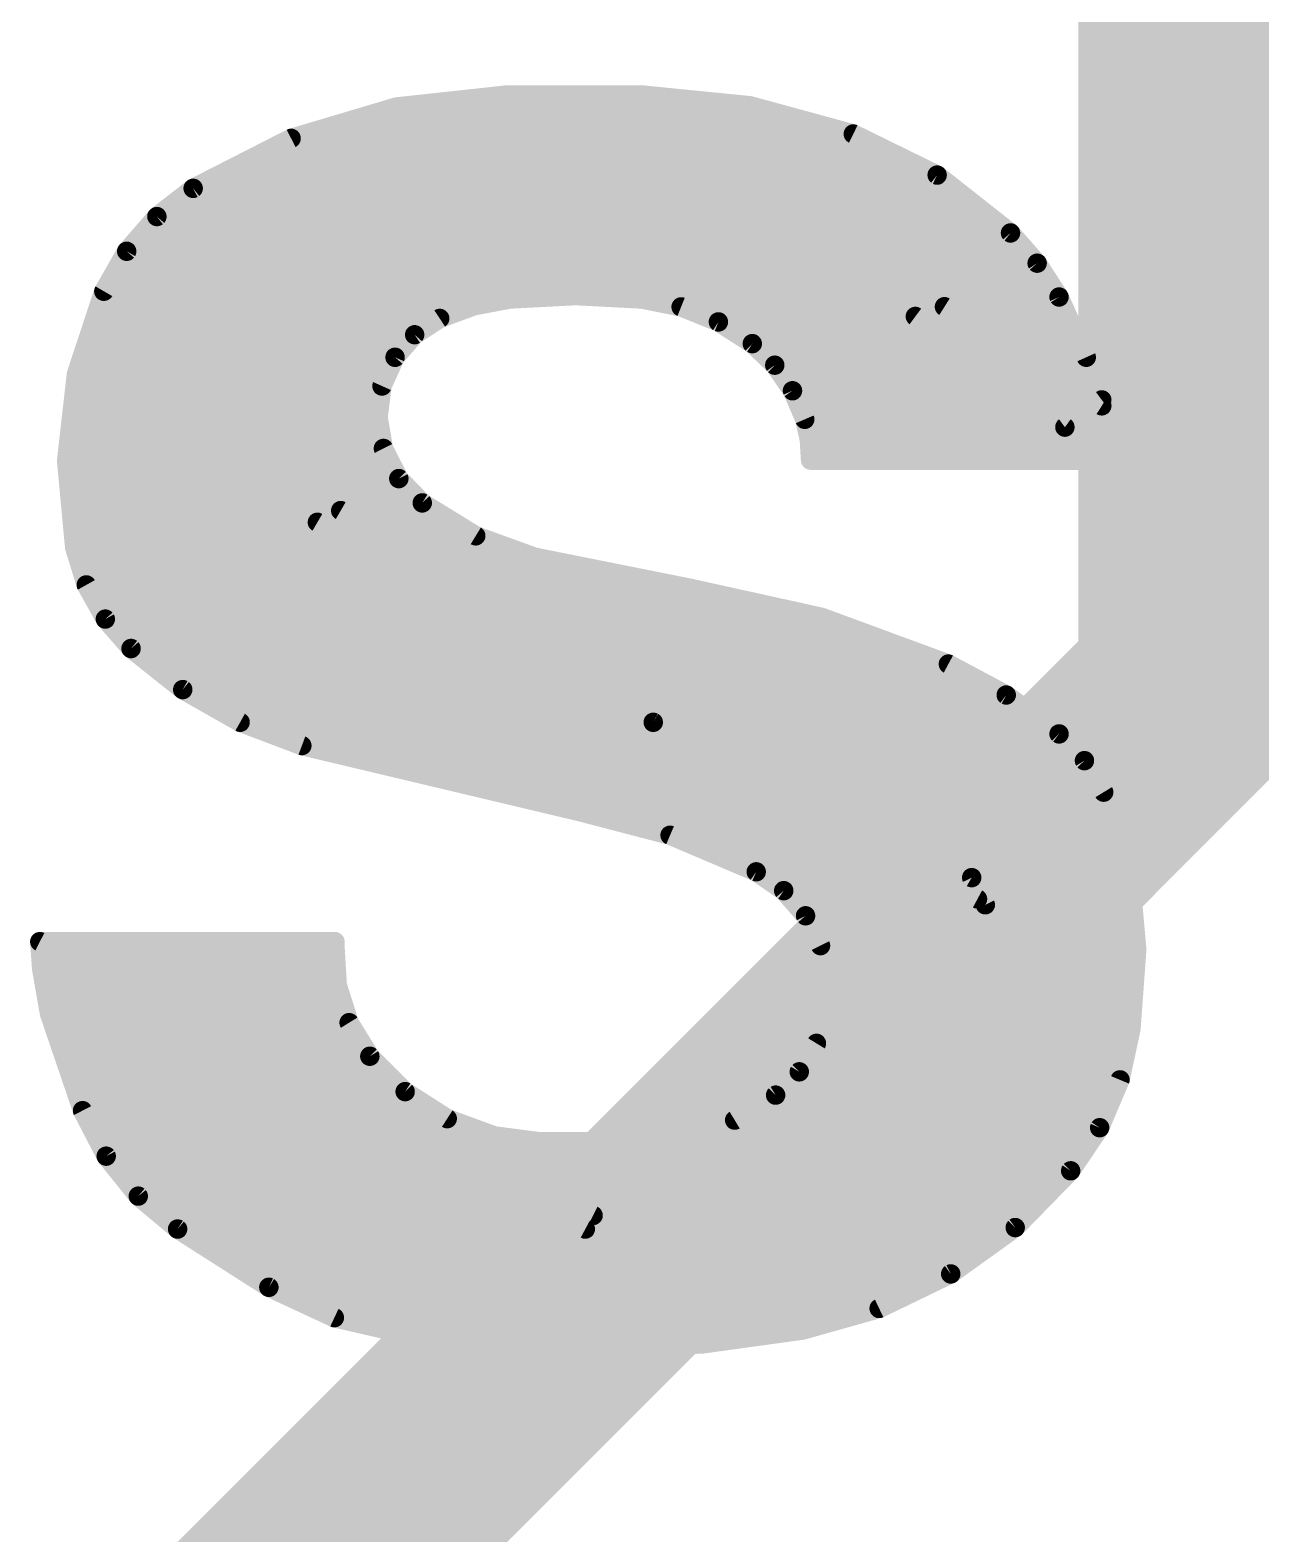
# Model space of a CAD drawing. Extents: x -6.3 to 44.5, y -10.2 to 43.3.
# Drawn here: x 17.526 to 19.136, y 38.265 to 40.232 of the extents above; entities that cross this region are included whole.
import ezdxf

# ---------------------------------------------------------------- set-up
doc = ezdxf.new("R2010")
doc.units = 0
doc.layers.add('1', color=12, linetype='CONTINUOUS')
doc.layers.add('21', color=41, linetype='CONTINUOUS')

msp = doc.modelspace()

# ---------------------------------------------------------------- linework, layer by layer
at = {"layer": '1', "const_width": 0.3048}
for points in [[(19.05, 39.37), (19.05, 40.64)], [(17.78, 38.1), (19.05, 39.37)]]:
    msp.add_lwpolyline(points, dxfattribs=at)
at = {"layer": '1', "const_width": 0.1524}
for points in [[(19.1039, 39.3161, 1), (18.9961, 39.4239)], [(18.9738, 39.37, 1), (19.1262, 39.37)]]:
    msp.add_lwpolyline(points, format="xyb", dxfattribs=at)
at = {"layer": '21', "const_width": 0.0254}
for points in [[(18.1483, 40.1472), (18.0053, 40.1317)], [(18.3286, 40.1472), (18.1483, 40.1472)], [(18.4679, 40.1333), (18.3286, 40.1472)], [(18.0053, 40.1317), (17.8675, 40.0906)], [(18.0079, 40.132), (18.4726, 40.132)], [(18.603, 40.0964), (18.4679, 40.1333)], [(17.921, 40.1066), (18.5656, 40.1066)], [(17.8675, 40.0906), (17.7394, 40.0253)], [(17.849, 40.0812), (18.634, 40.0812)], [(18.7127, 40.0426), (18.603, 40.0964)], [(17.7992, 40.0558), (18.6858, 40.0558)], [(18.8087, 39.9669), (18.7127, 40.0426)], [(17.7394, 40.0253), (17.6919, 39.9884)], [(17.7494, 40.0304), (18.7282, 40.0304)], [(17.7133, 40.005), (18.7604, 40.005)], [(18.2677, 40.0025), (17.8486, 39.8932)], [(18.7223, 39.8704), (18.2677, 40.0025)], [(17.6919, 39.9884), (17.6524, 39.9429)], [(17.8841, 39.878), (18.2626, 39.9923)], [(18.2626, 39.9923), (18.6842, 39.8577)], [(17.6842, 39.9796), (18.2205, 39.9796)], [(18.1799, 39.9796), (18.3465, 39.9796)], [(18.3024, 39.9796), (18.7926, 39.9796)], [(18.8436, 39.9274), (18.8087, 39.9669)], [(17.6524, 39.9429), (17.6225, 39.8907)], [(17.6622, 39.9542), (18.1364, 39.9542)], [(18.0825, 39.9542), (18.4339, 39.9542)], [(18.3819, 39.9542), (18.8199, 39.9542)], [(17.6443, 39.9288), (18.0523, 39.9288)], [(17.9851, 39.9288), (18.5213, 39.9288)], [(18.4615, 39.9288), (18.8423, 39.9288)], [(18.8722, 39.8831), (18.8436, 39.9274)], [(17.6298, 39.9034), (17.9682, 39.9034)], [(17.8877, 39.9034), (18.6087, 39.9034)], [(18.5411, 39.9034), (18.8591, 39.9034)], [(17.6225, 39.8907), (17.5867, 39.7824)], [(17.8486, 39.8932), (17.9019, 39.5884)], [(18.1534, 39.8805), (18.2398, 39.885)], [(18.2398, 39.885), (18.3261, 39.8805)], [(18.9078, 39.8043), (18.8722, 39.8831)], [(17.6183, 39.878), (17.8841, 39.878)], [(17.8513, 39.878), (18.1402, 39.878)], [(17.9324, 39.6037), (17.8841, 39.878)], [(18.0619, 39.8551), (18.1066, 39.8716)], [(18.1066, 39.8716), (18.1534, 39.8805)], [(18.3261, 39.8805), (18.3777, 39.8702)], [(18.3386, 39.878), (18.6961, 39.878)], [(18.3777, 39.8702), (18.4266, 39.8505)], [(18.6206, 39.878), (18.8745, 39.878)], [(18.9281, 39.7408), (18.7223, 39.8704)], [(17.6099, 39.8526), (17.8886, 39.8526)], [(17.8557, 39.8526), (18.0581, 39.8526)], [(18.0292, 39.8338), (18.0619, 39.8551)], [(18.4214, 39.8526), (18.7506, 39.8526)], [(18.4266, 39.8505), (18.4709, 39.8221)], [(18.6842, 39.8577), (18.8798, 39.7129)], [(18.6911, 39.8526), (18.886, 39.8526)], [(17.6015, 39.8272), (17.893, 39.8272)], [(17.8601, 39.8272), (18.0234, 39.8272)], [(18.0035, 39.8043), (18.0292, 39.8338)], [(18.4629, 39.8272), (18.7909, 39.8272)], [(18.7254, 39.8272), (18.8975, 39.8272)], [(17.9864, 39.7667), (18.0035, 39.8043)], [(18.4709, 39.8221), (18.5003, 39.794)], [(18.9281, 39.7485), (18.9078, 39.8043)], [(17.5931, 39.8018), (17.8975, 39.8018)], [(17.8646, 39.8018), (18.0024, 39.8018)], [(18.4921, 39.8018), (18.8312, 39.8018)], [(18.5003, 39.794), (18.5235, 39.7605)], [(18.7597, 39.8018), (18.9087, 39.8018)], [(17.5867, 39.7824), (17.5738, 39.669)], [(17.586, 39.7764), (17.902, 39.7764)], [(17.869, 39.7764), (17.9908, 39.7764)], [(17.9812, 39.7257), (17.9864, 39.7667)], [(18.5124, 39.7764), (18.8716, 39.7764)], [(18.794, 39.7764), (18.918, 39.7764)], [(17.5831, 39.751), (17.9065, 39.751)], [(17.8735, 39.751), (17.9844, 39.751)], [(18.5235, 39.7605), (18.5395, 39.7231)], [(18.5275, 39.751), (18.9119, 39.751)], [(18.8283, 39.751), (18.9272, 39.751)], [(18.8798, 39.7129), (18.9281, 39.7485)], [(17.5803, 39.7256), (17.9109, 39.7256)], [(17.8779, 39.7256), (17.9812, 39.7256)], [(17.9883, 39.685), (17.9812, 39.7257)], [(18.5384, 39.7256), (18.9297, 39.7256)], [(18.8626, 39.7256), (18.897, 39.7256)], [(18.9357, 39.6697), (18.9281, 39.7408)], [(18.5395, 39.7231), (18.5455, 39.6967)], [(17.5774, 39.7002), (17.9154, 39.7002)], [(17.8823, 39.7002), (17.9856, 39.7002)], [(18.5447, 39.7002), (18.9324, 39.7002)], [(18.5455, 39.6967), (18.5471, 39.6697)], [(17.5738, 39.669), (17.5844, 39.5554)], [(17.5745, 39.6748), (17.9199, 39.6748)], [(17.8868, 39.6748), (17.9935, 39.6748)], [(18.0084, 39.6456), (17.9883, 39.685)], [(18.5468, 39.6748), (18.9352, 39.6748)], [(18.5471, 39.6697), (18.9357, 39.6697)], [(17.5756, 39.6494), (17.9244, 39.6494)], [(17.8912, 39.6494), (18.0065, 39.6494)], [(18.0391, 39.6138), (18.0084, 39.6456)], [(17.578, 39.624), (17.9288, 39.624)], [(17.8957, 39.624), (18.0293, 39.624)], [(18.1091, 39.5707), (18.0391, 39.6138)], [(17.5804, 39.5986), (17.9412, 39.5986)], [(17.9001, 39.5986), (18.0638, 39.5986)], [(17.9019, 39.5884), (18.3413, 39.3268)], [(18.7579, 39.1236), (17.9324, 39.6037)], [(17.5827, 39.5732), (17.9848, 39.5732)], [(17.9274, 39.5732), (18.105, 39.5732)], [(18.1864, 39.5427), (18.1091, 39.5707)], [(17.5844, 39.5554), (17.5995, 39.5065)], [(17.5868, 39.5478), (18.0285, 39.5478)], [(17.9701, 39.5478), (18.1723, 39.5478)], [(18.3896, 39.5021), (18.1864, 39.5427)], [(17.5946, 39.5224), (18.0722, 39.5224)], [(18.0128, 39.5224), (18.288, 39.5224)], [(17.5995, 39.5065), (17.6245, 39.4618)], [(17.6048, 39.497), (18.1159, 39.497)], [(18.0554, 39.497), (18.4126, 39.497)], [(18.5619, 39.464), (18.3896, 39.5021)], [(17.619, 39.4716), (18.1595, 39.4716)], [(18.0981, 39.4716), (18.5274, 39.4716)], [(17.6245, 39.4618), (17.6581, 39.4233)], [(18.7274, 39.403), (18.5619, 39.464)], [(17.6381, 39.4462), (18.2032, 39.4462)], [(18.1407, 39.4462), (18.6101, 39.4462)], [(17.6581, 39.4233), (17.7257, 39.3695)], [(17.6612, 39.4208), (18.2469, 39.4208)], [(18.1834, 39.4208), (18.6791, 39.4208)], [(17.6932, 39.3954), (18.2906, 39.3954)], [(18.2261, 39.3954), (18.7416, 39.3954)], [(18.8031, 39.3625), (18.7274, 39.403)], [(17.7251, 39.37), (18.3342, 39.37)], [(17.7257, 39.3695), (17.8008, 39.3269)], [(18.2687, 39.37), (18.789, 39.37)], [(18.8722, 39.3116), (18.8031, 39.3625)], [(17.7696, 39.3446), (18.3779, 39.3446)], [(18.3114, 39.3446), (18.8273, 39.3446)], [(17.8008, 39.3269), (17.8816, 39.2963)], [(17.8211, 39.3192), (18.4216, 39.3192)], [(18.3413, 39.3268), (18.7655, 39.0957)], [(18.3553, 39.3192), (18.8619, 39.3192)], [(17.8816, 39.2963), (18.2448, 39.21)], [(17.8921, 39.2938), (18.4653, 39.2938)], [(18.4019, 39.2938), (18.8891, 39.2938)], [(18.9054, 39.2766), (18.8722, 39.3116)], [(18.9306, 39.2354), (18.9054, 39.2766)], [(17.999, 39.2684), (18.5089, 39.2684)], [(18.4485, 39.2684), (18.9104, 39.2684)], [(18.1059, 39.243), (18.5526, 39.243)], [(18.4951, 39.243), (18.926, 39.243)], [(18.9644, 39.1351), (18.9306, 39.2354)], [(18.2128, 39.2176), (18.5963, 39.2176)], [(18.5417, 39.2176), (18.9366, 39.2176)], [(18.2448, 39.21), (18.3633, 39.1791)], [(18.313, 39.1922), (18.6399, 39.1922)], [(18.3633, 39.1791), (18.476, 39.1312)], [(18.5884, 39.1922), (18.9451, 39.1922)], [(18.3922, 39.1668), (18.6836, 39.1668)], [(18.635, 39.1668), (18.9537, 39.1668)], [(18.452, 39.1414), (18.7273, 39.1414)], [(18.6816, 39.1414), (18.9622, 39.1414)], [(18.476, 39.1312), (18.512, 39.1065)], [(18.4982, 39.116), (18.7617, 39.116)], [(18.7282, 39.116), (18.9661, 39.116)], [(18.7757, 39.0881), (18.7579, 39.1236)], [(18.9738, 39.0296), (18.9644, 39.1351)], [(18.512, 39.1065), (18.5406, 39.0736)], [(18.5259, 39.0906), (18.7744, 39.0906)], [(18.7655, 39.0957), (18.6563, 38.7706)], [(18.6639, 38.7553), (18.7757, 39.0881)], [(18.7638, 39.0906), (18.9684, 39.0906)], [(18.5406, 39.0736), (18.5601, 39.0346)], [(18.5448, 39.0652), (18.768, 39.0652)], [(18.7553, 39.0652), (18.9706, 39.0652)], [(17.5387, 39.0398), (17.5412, 39.0042)], [(18.2626, 38.6817), (17.5387, 39.0398)], [(17.9248, 39.0398), (17.5387, 39.0398)], [(17.5387, 39.0398), (18.2524, 38.6639)], [(17.9248, 39.0347), (17.9248, 39.0398)], [(18.5575, 39.0398), (18.7595, 39.0398)], [(18.7467, 39.0398), (18.9729, 39.0398)], [(17.9278, 38.9831), (17.9248, 39.0347)], [(18.5601, 39.0346), (18.5692, 38.992)], [(18.9662, 38.9255), (18.9738, 39.0296)], [(17.5405, 39.0144), (17.59, 39.0144)], [(17.5412, 39.0042), (17.5514, 38.9458)], [(17.5869, 39.0144), (17.926, 39.0144)], [(18.5645, 39.0144), (18.7509, 39.0144)], [(18.7382, 39.0144), (18.9727, 39.0144)], [(17.5439, 38.989), (17.6414, 38.989)], [(17.6351, 38.989), (17.9275, 38.989)], [(17.9434, 38.9339), (17.9278, 38.9831)], [(18.5692, 38.992), (18.5674, 38.9484)], [(18.5691, 38.989), (18.7424, 38.989)], [(18.7297, 38.989), (18.9708, 38.989)], [(17.5483, 38.9636), (17.6927, 38.9636)], [(17.6834, 38.9636), (17.934, 38.9636)], [(18.568, 38.9636), (18.7339, 38.9636)], [(18.7211, 38.9636), (18.969, 38.9636)], [(17.5514, 38.9458), (17.5946, 38.8188)], [(18.5674, 38.9484), (18.5548, 38.9068)], [(17.554, 38.9382), (17.7441, 38.9382)], [(17.7316, 38.9382), (17.942, 38.9382)], [(17.9705, 38.8899), (17.9434, 38.9339)], [(18.5643, 38.9382), (18.7253, 38.9382)], [(18.7126, 38.9382), (18.9671, 38.9382)], [(18.9519, 38.8591), (18.9662, 38.9255)], [(17.5626, 38.9128), (17.7954, 38.9128)], [(17.7798, 38.9128), (17.9564, 38.9128)], [(18.5548, 38.9068), (18.5323, 38.8696)], [(18.5566, 38.9128), (18.7168, 38.9128)], [(18.7041, 38.9128), (18.9635, 38.9128)], [(17.5713, 38.8874), (17.8468, 38.8874)], [(17.8281, 38.8874), (17.973, 38.8874)], [(18.0167, 38.8436), (17.9705, 38.8899)], [(18.5431, 38.8874), (18.7083, 38.8874)], [(18.6955, 38.8874), (18.958, 38.8874)], [(17.5799, 38.862), (17.8981, 38.862)], [(17.8763, 38.862), (17.9984, 38.862)], [(18.5323, 38.8696), (18.5014, 38.8391)], [(18.5246, 38.862), (18.6997, 38.862)], [(18.687, 38.862), (18.9525, 38.862)], [(18.0718, 38.8084), (18.0167, 38.8436)], [(18.9253, 38.7965), (18.9519, 38.8591)], [(17.5885, 38.8366), (17.9495, 38.8366)], [(17.9245, 38.8366), (18.0277, 38.8366)], [(18.5014, 38.8391), (18.4478, 38.8064)], [(18.4973, 38.8366), (18.6912, 38.8366)], [(18.6785, 38.8366), (18.9424, 38.8366)], [(17.5946, 38.8188), (17.6255, 38.7593)], [(17.5985, 38.8112), (18.0008, 38.8112)], [(17.9727, 38.8112), (18.0674, 38.8112)], [(18.1331, 38.7858), (18.0718, 38.8084)], [(18.4478, 38.8064), (18.3884, 38.7858)], [(18.4556, 38.8112), (18.6827, 38.8112)], [(18.6699, 38.8112), (18.9316, 38.8112)], [(17.6117, 38.7858), (18.0522, 38.7858)], [(18.021, 38.7858), (18.1331, 38.7858)], [(18.1915, 38.7782), (18.1331, 38.7858)], [(18.3884, 38.7858), (18.3261, 38.7782)], [(18.3883, 38.7858), (18.6741, 38.7858)], [(18.6614, 38.7858), (18.9181, 38.7858)], [(18.8874, 38.7401), (18.9253, 38.7965)], [(18.3261, 38.7782), (18.1915, 38.7782)], [(18.6563, 38.7706), (18.2626, 38.6817)], [(17.6249, 38.7604), (18.1035, 38.7604)], [(17.6255, 38.7593), (17.6675, 38.7069)], [(18.0692, 38.7604), (18.6656, 38.7604)], [(18.2524, 38.6639), (18.6639, 38.7553)], [(18.6111, 38.7604), (18.901, 38.7604)], [(17.645, 38.735), (18.1549, 38.735)], [(18.1174, 38.735), (18.5725, 38.735)], [(18.4986, 38.735), (18.8824, 38.735)], [(18.8148, 38.6658), (18.8874, 38.7401)], [(17.6654, 38.7096), (18.2062, 38.7096)], [(17.6675, 38.7069), (17.719, 38.6639)], [(18.1656, 38.7096), (18.4581, 38.7096)], [(18.3862, 38.7096), (18.8576, 38.7096)], [(17.6947, 38.6842), (18.2575, 38.6842)], [(18.2139, 38.6842), (18.3438, 38.6842)], [(18.2737, 38.6842), (18.8328, 38.6842)], [(17.719, 38.6639), (17.8384, 38.5877)], [(18.7304, 38.6052), (18.8148, 38.6658)], [(17.727, 38.6588), (18.8051, 38.6588)], [(17.7668, 38.6334), (18.7697, 38.6334)], [(17.8066, 38.608), (18.7344, 38.608)], [(18.6369, 38.56), (18.7304, 38.6052)], [(17.8384, 38.5877), (17.9241, 38.5479)], [(17.8494, 38.5826), (18.6836, 38.5826)], [(17.9041, 38.5572), (18.6268, 38.5572)], [(17.9241, 38.5479), (18.0162, 38.5267)], [(18.5369, 38.5318), (18.6369, 38.56)], [(17.9941, 38.5318), (18.5369, 38.5318)], [(18.0162, 38.5267), (18.2728, 38.5089)], [(18.4054, 38.5136), (18.5369, 38.5318)], [(18.2728, 38.5089), (18.4054, 38.5136)]]:
    msp.add_lwpolyline(points, dxfattribs=at)
at = {"layer": '21', "const_width": 0.0127}
for points in [[(18.1483, 40.1536, 1), (18.1483, 40.1409)], [(18.149, 40.1409, 1), (18.1476, 40.1535)], [(18.3292, 40.1535, 1), (18.328, 40.1409)], [(18.3286, 40.1409, 1), (18.3286, 40.1536)], [(18.0046, 40.138, 1), (18.006, 40.1254)], [(18.0079, 40.1384, 1), (18.0079, 40.1257)], [(18.0071, 40.1256, 1), (18.0035, 40.1378)], [(18.4696, 40.1394, 1), (18.4662, 40.1271)], [(18.4673, 40.127, 1), (18.4686, 40.1396)], [(18.4726, 40.1257, 1), (18.4726, 40.1384)], [(17.921, 40.1129, 1), (17.921, 40.1003)], [(18.5656, 40.1003, 1), (18.5656, 40.1129)], [(17.849, 40.0876, 1), (17.849, 40.0749)], [(17.8657, 40.0967, 1), (17.8693, 40.0846)], [(17.8704, 40.085, 1), (17.8646, 40.0963)], [(18.6058, 40.1021, 1), (18.6002, 40.0907)], [(18.6013, 40.0903, 1), (18.6047, 40.1025)], [(18.634, 40.0749, 1), (18.634, 40.0876)], [(17.7992, 40.0622, 1), (17.7992, 40.0495)], [(18.6858, 40.0495, 1), (18.6858, 40.0622)], [(18.7167, 40.0476, 1), (18.7088, 40.0376)], [(18.7099, 40.0369, 1), (18.7155, 40.0483)], [(17.7365, 40.031, 1), (17.7423, 40.0196)], [(17.7433, 40.0203, 1), (17.7355, 40.0303)], [(17.7494, 40.0367, 1), (17.7494, 40.0241)], [(18.7282, 40.0241, 1), (18.7282, 40.0367)], [(17.7133, 40.0114, 1), (17.7133, 39.9987)], [(18.2695, 40.0086, 1), (18.2659, 39.9964)], [(18.2693, 39.9964, 1), (18.2661, 40.0086)], [(18.7604, 39.9987, 1), (18.7604, 40.0114)], [(17.688, 39.9934, 1), (17.6958, 39.9834)], [(17.6967, 39.9842, 1), (17.6871, 39.9925)], [(18.2645, 39.9983, 1), (18.2607, 39.9863)], [(18.2644, 39.9862, 1), (18.2608, 39.9984)], [(17.6842, 39.986, 1), (17.6842, 39.9733)], [(18.1799, 39.986, 1), (18.1799, 39.9733)], [(18.2205, 39.9733, 1), (18.2205, 39.986)], [(18.3024, 39.986, 1), (18.3024, 39.9733)], [(18.3465, 39.9733, 1), (18.3465, 39.986)], [(18.7926, 39.9733, 1), (18.7926, 39.986)], [(18.8135, 39.9711, 1), (18.8039, 39.9627)], [(18.8048, 39.9619, 1), (18.8126, 39.9719)], [(17.6579, 39.9398, 1), (17.6469, 39.9461)], [(17.6622, 39.9605, 1), (17.6622, 39.9479)], [(18.0825, 39.9605, 1), (18.0825, 39.9479)], [(18.1364, 39.9479, 1), (18.1364, 39.9605)], [(18.3819, 39.9605, 1), (18.3819, 39.9479)], [(18.4339, 39.9479, 1), (18.4339, 39.9605)], [(18.8199, 39.9479, 1), (18.8199, 39.9605)], [(17.6443, 39.9352, 1), (17.6443, 39.9225)], [(17.6476, 39.9471, 1), (17.6572, 39.9388)], [(17.9851, 39.9352, 1), (17.9851, 39.9225)], [(18.0523, 39.9225, 1), (18.0523, 39.9352)], [(18.4615, 39.9352, 1), (18.4615, 39.9225)], [(18.5213, 39.9225, 1), (18.5213, 39.9352)], [(18.8489, 39.9308, 1), (18.8382, 39.9239)], [(18.8388, 39.9232, 1), (18.8483, 39.9316)], [(18.8423, 39.9225, 1), (18.8423, 39.9352)], [(17.6298, 39.9098, 1), (17.6298, 39.8971)], [(17.8877, 39.9098, 1), (17.8877, 39.8971)], [(17.9682, 39.8971, 1), (17.9682, 39.9098)], [(18.5411, 39.9098, 1), (18.5411, 39.8971)], [(18.6087, 39.8971, 1), (18.6087, 39.9098)], [(18.8591, 39.8971, 1), (18.8591, 39.9098)], [(17.617, 39.8939, 1), (17.628, 39.8875)], [(17.6285, 39.8887, 1), (17.6165, 39.8927)], [(17.8549, 39.8943, 1), (17.8423, 39.8921)], [(17.847, 39.8993, 1), (17.8502, 39.8871)], [(18.2401, 39.8913, 1), (18.2394, 39.8786)], [(18.2401, 39.8786, 1), (18.2394, 39.8913)], [(18.878, 39.8857, 1), (18.8664, 39.8805)], [(17.6183, 39.8843, 1), (17.6183, 39.8717)], [(17.8513, 39.8843, 1), (17.8513, 39.8717)], [(17.8904, 39.8791, 1), (17.8778, 39.8769)], [(17.8823, 39.8841, 1), (17.8859, 39.8719)], [(17.8841, 39.8717, 1), (17.8841, 39.8843)], [(18.1054, 39.8779, 1), (18.1078, 39.8654)], [(18.1088, 39.8657, 1), (18.1044, 39.8776)], [(18.1402, 39.8717, 1), (18.1402, 39.8843)], [(18.1531, 39.8868, 1), (18.1537, 39.8742)], [(18.1546, 39.8743, 1), (18.1522, 39.8867)], [(18.3273, 39.8867, 1), (18.3249, 39.8743)], [(18.3258, 39.8742, 1), (18.3264, 39.8868)], [(18.3386, 39.8843, 1), (18.3386, 39.8717)], [(18.3801, 39.8761, 1), (18.3754, 39.8643)], [(18.3765, 39.864, 1), (18.379, 39.8764)], [(18.6206, 39.8843, 1), (18.6206, 39.8717)], [(18.6961, 39.8717, 1), (18.6961, 39.8843)], [(18.7257, 39.8758, 1), (18.7189, 39.865)], [(18.7205, 39.8643, 1), (18.7241, 39.8765)], [(18.8669, 39.8797, 1), (18.8775, 39.8865)], [(18.8745, 39.8717, 1), (18.8745, 39.8843)], [(17.6099, 39.859, 1), (17.6099, 39.8463)], [(17.8557, 39.859, 1), (17.8557, 39.8463)], [(17.8886, 39.8463, 1), (17.8886, 39.859)], [(18.0597, 39.8611, 1), (18.0641, 39.8491)], [(18.0581, 39.8463, 1), (18.0581, 39.859)], [(18.0654, 39.8498, 1), (18.0584, 39.8604)], [(18.4214, 39.859, 1), (18.4214, 39.8463)], [(18.43, 39.8559, 1), (18.4231, 39.8452)], [(18.4242, 39.8446, 1), (18.4289, 39.8564)], [(18.688, 39.8628, 1), (18.6804, 39.8526)], [(18.6823, 39.8517, 1), (18.6861, 39.8637)], [(18.6911, 39.859, 1), (18.6911, 39.8463)], [(18.7506, 39.8463, 1), (18.7506, 39.859)], [(18.886, 39.8463, 1), (18.886, 39.859)], [(17.6015, 39.8336, 1), (17.6015, 39.8209)], [(17.8601, 39.8336, 1), (17.8601, 39.8209)], [(17.893, 39.8209, 1), (17.893, 39.8336)], [(18.0257, 39.8391, 1), (18.0326, 39.8285)], [(18.0234, 39.8209, 1), (18.0234, 39.8336)], [(18.0339, 39.8296, 1), (18.0244, 39.8379)], [(18.4629, 39.8336, 1), (18.4629, 39.8209)], [(18.7254, 39.8336, 1), (18.7254, 39.8209)], [(18.7909, 39.8209, 1), (18.7909, 39.8336)], [(18.8975, 39.8209, 1), (18.8975, 39.8336)], [(18.0093, 39.8017, 1), (17.9977, 39.8069)], [(18.4753, 39.8267, 1), (18.4665, 39.8175)], [(18.4675, 39.8168, 1), (18.4743, 39.8274)], [(18.9138, 39.8065, 1), (18.9018, 39.8021)], [(17.5931, 39.8081, 1), (17.5931, 39.7955)], [(17.8646, 39.8081, 1), (17.8646, 39.7955)], [(17.8975, 39.7955, 1), (17.8975, 39.8081)], [(17.9987, 39.8085, 1), (18.0083, 39.8001)], [(18.0024, 39.7955, 1), (18.0024, 39.8081)], [(18.4921, 39.8081, 1), (18.4921, 39.7955)], [(18.5055, 39.7976, 1), (18.4951, 39.7903)], [(18.4959, 39.7894, 1), (18.5047, 39.7985)], [(18.7597, 39.8081, 1), (18.7597, 39.7955)], [(18.8312, 39.7955, 1), (18.8312, 39.8081)], [(18.902, 39.8017, 1), (18.9136, 39.8069)], [(18.9087, 39.7955, 1), (18.9087, 39.8081)], [(17.586, 39.7828, 1), (17.586, 39.7701)], [(17.593, 39.7816, 1), (17.5804, 39.7831)], [(17.5807, 39.7844, 1), (17.5927, 39.7804)], [(17.869, 39.7828, 1), (17.869, 39.7701)], [(17.902, 39.7701, 1), (17.902, 39.7828)], [(17.9927, 39.7659, 1), (17.9801, 39.7675)], [(17.9908, 39.7701, 1), (17.9908, 39.7828)], [(18.5124, 39.7828, 1), (18.5124, 39.7701)], [(18.794, 39.7828, 1), (18.794, 39.7701)], [(18.8716, 39.7701, 1), (18.8716, 39.7828)], [(18.918, 39.7701, 1), (18.918, 39.7828)], [(17.5831, 39.7574, 1), (17.5831, 39.7447)], [(17.8735, 39.7574, 1), (17.8735, 39.7447)], [(17.9065, 39.7447, 1), (17.9065, 39.7574)], [(17.9806, 39.7693, 1), (17.9922, 39.7641)], [(17.9844, 39.7447, 1), (17.9844, 39.7574)], [(18.5293, 39.763, 1), (18.5176, 39.758)], [(18.5182, 39.7569, 1), (18.5287, 39.7641)], [(18.5275, 39.7574, 1), (18.5275, 39.7447)], [(18.8283, 39.7574, 1), (18.8283, 39.7447)], [(18.9119, 39.7447, 1), (18.9119, 39.7574)], [(18.9319, 39.7434, 1), (18.9243, 39.7536)], [(18.9272, 39.7447, 1), (18.9272, 39.7574)], [(17.9874, 39.7268, 1), (17.9749, 39.7246)], [(18.9344, 39.7415, 1), (18.9218, 39.7401)], [(18.9221, 39.7463, 1), (18.9341, 39.7507)], [(18.9247, 39.7354, 1), (18.9315, 39.7462)], [(17.5803, 39.7319, 1), (17.5803, 39.7193)], [(17.8779, 39.7319, 1), (17.8779, 39.7193)], [(17.9109, 39.7193, 1), (17.9109, 39.7319)], [(17.9749, 39.7265, 1), (17.9875, 39.7249)], [(17.9812, 39.7193, 1), (17.9812, 39.7319)], [(18.5384, 39.7319, 1), (18.5384, 39.7193)], [(18.5457, 39.7245, 1), (18.5333, 39.7217)], [(18.5337, 39.7206, 1), (18.5453, 39.7256)], [(18.8626, 39.7319, 1), (18.8626, 39.7193)], [(18.876, 39.718, 1), (18.8836, 39.7078)], [(18.876, 39.7078, 1), (18.8836, 39.718)], [(18.897, 39.7193, 1), (18.897, 39.7319)], [(18.9297, 39.7193, 1), (18.9297, 39.7319)], [(17.5774, 39.7066, 1), (17.5774, 39.6939)], [(17.8823, 39.7066, 1), (17.8823, 39.6939)], [(17.9154, 39.6939, 1), (17.9154, 39.7066)], [(17.9856, 39.6939, 1), (17.9856, 39.7066)], [(18.5447, 39.7066, 1), (18.5447, 39.6939)], [(18.5518, 39.6971, 1), (18.5391, 39.6963)], [(18.5393, 39.6953, 1), (18.5517, 39.6981)], [(18.9324, 39.6939, 1), (18.9324, 39.7066)], [(17.5801, 39.6696, 1), (17.5675, 39.6684)], [(17.5745, 39.6812, 1), (17.5745, 39.6685)], [(17.8868, 39.6812, 1), (17.8868, 39.6685)], [(17.9199, 39.6685, 1), (17.9199, 39.6812)], [(17.994, 39.6879, 1), (17.9826, 39.6821)], [(17.982, 39.6839, 1), (17.9946, 39.6861)], [(17.9935, 39.6685, 1), (17.9935, 39.6812)], [(18.5468, 39.6812, 1), (18.5468, 39.6685)], [(18.5471, 39.676, 1), (18.5471, 39.6634)], [(18.9352, 39.6685, 1), (18.9352, 39.6812)], [(18.9357, 39.6634, 1), (18.9357, 39.676)], [(17.5675, 39.6697, 1), (17.5801, 39.6683)], [(17.5756, 39.6557, 1), (17.5756, 39.6431)], [(17.8912, 39.6557, 1), (17.8912, 39.6431)], [(17.9244, 39.6431, 1), (17.9244, 39.6557)], [(18.0065, 39.6431, 1), (18.0065, 39.6557)], [(18.5408, 39.6693, 1), (18.5534, 39.6701)], [(18.9294, 39.669, 1), (18.942, 39.6704)], [(18.013, 39.65, 1), (18.0038, 39.6412)], [(18.0027, 39.6427, 1), (18.0141, 39.6485)], [(17.578, 39.6303, 1), (17.578, 39.6177)], [(17.8957, 39.6303, 1), (17.8957, 39.6177)], [(17.9288, 39.6177, 1), (17.9288, 39.6303)], [(18.0293, 39.6177, 1), (18.0293, 39.6303)], [(18.0424, 39.6192, 1), (18.0358, 39.6084)], [(18.0345, 39.6094, 1), (18.0437, 39.6182)], [(17.5804, 39.605, 1), (17.5804, 39.5923)], [(17.9001, 39.605, 1), (17.9001, 39.5923)], [(17.9051, 39.5939, 1), (17.8987, 39.5829)], [(17.9356, 39.6092, 1), (17.9292, 39.5982)], [(17.9261, 39.6026, 1), (17.9387, 39.6048)], [(17.9412, 39.5923, 1), (17.9412, 39.605)], [(18.0638, 39.5923, 1), (18.0638, 39.605)], [(17.5827, 39.5795, 1), (17.5827, 39.5669)], [(17.8956, 39.5873, 1), (17.9082, 39.5895)], [(17.9274, 39.5795, 1), (17.9274, 39.5669)], [(17.9848, 39.5669, 1), (17.9848, 39.5795)], [(18.1112, 39.5766, 1), (18.1069, 39.5647)], [(18.105, 39.5669, 1), (18.105, 39.5795)], [(18.1058, 39.5653, 1), (18.1124, 39.5761)], [(17.5905, 39.5573, 1), (17.5783, 39.5535)], [(17.5781, 39.5548, 1), (17.5907, 39.556)], [(17.5868, 39.5541, 1), (17.5868, 39.5415)], [(17.9701, 39.5541, 1), (17.9701, 39.5415)], [(18.0285, 39.5415, 1), (18.0285, 39.5541)], [(18.1723, 39.5415, 1), (18.1723, 39.5541)], [(18.1876, 39.5489, 1), (18.1852, 39.5365)], [(18.1842, 39.5367, 1), (18.1886, 39.5487)], [(17.5946, 39.5288, 1), (17.5946, 39.5161)], [(18.0128, 39.5288, 1), (18.0128, 39.5161)], [(18.0722, 39.5161, 1), (18.0722, 39.5288)], [(18.288, 39.5161, 1), (18.288, 39.5288)], [(17.6051, 39.5096, 1), (17.594, 39.5034)], [(17.5935, 39.5046, 1), (17.6056, 39.5084)], [(17.6048, 39.5033, 1), (17.6048, 39.4907)], [(18.0554, 39.5033, 1), (18.0554, 39.4907)], [(18.1159, 39.4907, 1), (18.1159, 39.5033)], [(18.391, 39.5083, 1), (18.3882, 39.4959)], [(18.3884, 39.4959, 1), (18.3908, 39.5083)], [(18.4126, 39.4907, 1), (18.4126, 39.5033)], [(17.619, 39.4779, 1), (17.619, 39.4653)], [(18.0981, 39.4779, 1), (18.0981, 39.4653)], [(18.1595, 39.4653, 1), (18.1595, 39.4779)], [(18.5274, 39.4653, 1), (18.5274, 39.4779)], [(17.6292, 39.466, 1), (17.6197, 39.4577)], [(17.6189, 39.4588, 1), (17.63, 39.4649)], [(18.564, 39.4699, 1), (18.5597, 39.458)], [(18.5605, 39.4578, 1), (18.5632, 39.4702)], [(17.6381, 39.4526, 1), (17.6381, 39.4399)], [(18.1407, 39.4526, 1), (18.1407, 39.4399)], [(18.2032, 39.4399, 1), (18.2032, 39.4526)], [(18.6101, 39.4399, 1), (18.6101, 39.4526)], [(17.6621, 39.4283, 1), (17.6541, 39.4183)], [(17.6533, 39.4191, 1), (17.6629, 39.4275)], [(17.6612, 39.4271, 1), (17.6612, 39.4145)], [(18.1834, 39.4271, 1), (18.1834, 39.4145)], [(18.2469, 39.4145, 1), (18.2469, 39.4271)], [(18.6791, 39.4145, 1), (18.6791, 39.4271)], [(17.6932, 39.4017, 1), (17.6932, 39.3891)], [(18.2261, 39.4017, 1), (18.2261, 39.3891)], [(18.2906, 39.3891, 1), (18.2906, 39.4017)], [(18.7304, 39.4086, 1), (18.7244, 39.3974)], [(18.7252, 39.397, 1), (18.7296, 39.409)], [(18.7416, 39.3891, 1), (18.7416, 39.4017)], [(17.7251, 39.3764, 1), (17.7251, 39.3637)], [(17.7288, 39.3751, 1), (17.7226, 39.364)], [(17.7218, 39.3646, 1), (17.7297, 39.3745)], [(18.2687, 39.3764, 1), (18.2687, 39.3637)], [(18.3342, 39.3637, 1), (18.3342, 39.3764)], [(18.789, 39.3637, 1), (18.789, 39.3764)], [(18.8068, 39.3676, 1), (18.7993, 39.3574)], [(18.8001, 39.3569, 1), (18.8061, 39.3681)], [(17.7696, 39.3509, 1), (17.7696, 39.3383)], [(18.3114, 39.3509, 1), (18.3114, 39.3383)], [(18.3779, 39.3383, 1), (18.3779, 39.3509)], [(18.8273, 39.3383, 1), (18.8273, 39.3509)], [(17.8031, 39.3328, 1), (17.7986, 39.3209)], [(17.7977, 39.3213, 1), (17.8039, 39.3324)], [(17.8211, 39.3255, 1), (17.8211, 39.3129)], [(18.3443, 39.3324, 1), (18.3383, 39.3212)], [(18.3381, 39.3213, 1), (18.3445, 39.3323)], [(18.3553, 39.3255, 1), (18.3553, 39.3129)], [(18.4216, 39.3129, 1), (18.4216, 39.3255)], [(18.8619, 39.3129, 1), (18.8619, 39.3255)], [(17.8831, 39.3025, 1), (17.8801, 39.2901)], [(17.8794, 39.2904, 1), (17.8838, 39.3022)], [(17.8921, 39.3002, 1), (17.8921, 39.2875)], [(18.4019, 39.3002, 1), (18.4019, 39.2875)], [(18.4653, 39.2875, 1), (18.4653, 39.3002)], [(18.8768, 39.316, 1), (18.8676, 39.3072)], [(18.8684, 39.3065, 1), (18.876, 39.3167)], [(18.8891, 39.2875, 1), (18.8891, 39.3002)], [(18.9109, 39.2799, 1), (18.9, 39.2733)], [(18.9008, 39.2722, 1), (18.91, 39.281)], [(17.999, 39.2747, 1), (17.999, 39.2621)], [(18.4485, 39.2747, 1), (18.4485, 39.2621)], [(18.5089, 39.2621, 1), (18.5089, 39.2747)], [(18.9104, 39.2621, 1), (18.9104, 39.2747)], [(18.1059, 39.2493, 1), (18.1059, 39.2367)], [(18.4951, 39.2493, 1), (18.4951, 39.2367)], [(18.5526, 39.2367, 1), (18.5526, 39.2493)], [(18.9366, 39.2374, 1), (18.9246, 39.2334)], [(18.926, 39.2367, 1), (18.926, 39.2493)], [(18.2128, 39.224, 1), (18.2128, 39.2113)], [(18.5417, 39.224, 1), (18.5417, 39.2113)], [(18.5963, 39.2113, 1), (18.5963, 39.224)], [(18.9252, 39.2321, 1), (18.936, 39.2387)], [(18.9366, 39.2113, 1), (18.9366, 39.224)], [(18.2464, 39.2161, 1), (18.2432, 39.2039)], [(18.2433, 39.2038, 1), (18.2463, 39.2162)], [(18.313, 39.1985, 1), (18.313, 39.1859)], [(18.3658, 39.1849, 1), (18.3608, 39.1732)], [(18.3617, 39.1729, 1), (18.3649, 39.1852)], [(18.5884, 39.1985, 1), (18.5884, 39.1859)], [(18.6399, 39.1859, 1), (18.6399, 39.1985)], [(18.9451, 39.1859, 1), (18.9451, 39.1985)], [(18.3922, 39.1731, 1), (18.3922, 39.1605)], [(18.635, 39.1731, 1), (18.635, 39.1605)], [(18.6836, 39.1605, 1), (18.6836, 39.1731)], [(18.9537, 39.1605, 1), (18.9537, 39.1731)], [(18.452, 39.1478, 1), (18.452, 39.1351)], [(18.6816, 39.1478, 1), (18.6816, 39.1351)], [(18.7273, 39.1351, 1), (18.7273, 39.1478)], [(18.9622, 39.1351, 1), (18.9622, 39.1478)], [(18.4796, 39.1364, 1), (18.4724, 39.126)], [(18.4735, 39.1254, 1), (18.4785, 39.137)], [(18.4982, 39.1223, 1), (18.4982, 39.1097)], [(18.7282, 39.1223, 1), (18.7282, 39.1097)], [(18.7636, 39.1264, 1), (18.7522, 39.1208)], [(18.7547, 39.1181, 1), (18.7611, 39.1291)], [(18.7617, 39.1097, 1), (18.7617, 39.1223)], [(18.9707, 39.1356, 1), (18.9581, 39.1345)], [(18.9584, 39.133, 1), (18.9704, 39.1371)], [(18.9661, 39.1097, 1), (18.9661, 39.1223)], [(18.5168, 39.1107, 1), (18.5072, 39.1024)], [(18.5084, 39.1013, 1), (18.5156, 39.1118)], [(18.5259, 39.0969, 1), (18.5259, 39.0843)], [(18.7638, 39.0969, 1), (18.7638, 39.0843)], [(18.7715, 39.0937, 1), (18.7595, 39.0977)], [(18.7625, 39.0901, 1), (18.7685, 39.1013)], [(18.7817, 39.0861, 1), (18.7697, 39.0901)], [(18.77, 39.0853, 1), (18.7814, 39.0909)], [(18.7744, 39.0843, 1), (18.7744, 39.0969)], [(18.9684, 39.0843, 1), (18.9684, 39.0969)], [(18.5463, 39.0765, 1), (18.5349, 39.0708)], [(18.5358, 39.0695, 1), (18.5454, 39.0778)], [(18.5448, 39.0716, 1), (18.5448, 39.0589)], [(18.7553, 39.0716, 1), (18.7553, 39.0589)], [(18.768, 39.0589, 1), (18.768, 39.0716)], [(18.9706, 39.0589, 1), (18.9706, 39.0716)], [(17.545, 39.0402, 1), (17.5324, 39.0394)], [(17.5415, 39.0455, 1), (17.5359, 39.0341)], [(17.5387, 39.0461, 1), (17.5387, 39.0335)], [(17.5417, 39.0454, 1), (17.5357, 39.0342)], [(17.9312, 39.0398, 1), (17.9184, 39.0398)], [(17.9248, 39.0335, 1), (17.9248, 39.0461)], [(18.5575, 39.0461, 1), (18.5575, 39.0335)], [(18.7467, 39.0461, 1), (18.7467, 39.0335)], [(18.7595, 39.0335, 1), (18.7595, 39.0461)], [(18.9729, 39.0335, 1), (18.9729, 39.0461)], [(17.9184, 39.0347, 1), (17.9312, 39.0347)], [(17.9311, 39.0351, 1), (17.9185, 39.0343)], [(18.5663, 39.036, 1), (18.5539, 39.0333)], [(18.5544, 39.0318, 1), (18.5658, 39.0375)], [(18.9801, 39.0291, 1), (18.9675, 39.0301)], [(18.9675, 39.029, 1), (18.9801, 39.0302)], [(17.5405, 39.0207, 1), (17.5405, 39.0081)], [(17.5475, 39.0053, 1), (17.5349, 39.0031)], [(17.5349, 39.0038, 1), (17.5475, 39.0046)], [(17.5869, 39.0207, 1), (17.5869, 39.0081)], [(17.59, 39.0081, 1), (17.59, 39.0207)], [(17.926, 39.0081, 1), (17.926, 39.0207)], [(18.5645, 39.0207, 1), (18.5645, 39.0081)], [(18.7382, 39.0207, 1), (18.7382, 39.0081)], [(18.7509, 39.0081, 1), (18.7509, 39.0207)], [(18.9727, 39.0081, 1), (18.9727, 39.0207)], [(17.5439, 38.9954, 1), (17.5439, 38.9827)], [(17.6351, 38.9954, 1), (17.6351, 38.9827)], [(17.6414, 38.9827, 1), (17.6414, 38.9954)], [(17.9339, 38.985, 1), (17.9218, 38.9812)], [(17.9275, 38.9827, 1), (17.9275, 38.9954)], [(18.5691, 38.9954, 1), (18.5691, 38.9827)], [(18.5756, 38.9917, 1), (18.5629, 38.9922)], [(18.563, 38.9907, 1), (18.5755, 38.9933)], [(18.7297, 38.9954, 1), (18.7297, 38.9827)], [(18.7424, 38.9827, 1), (18.7424, 38.9954)], [(18.9708, 38.9827, 1), (18.9708, 38.9954)], [(17.5483, 38.9699, 1), (17.5483, 38.9573)], [(17.6834, 38.9699, 1), (17.6834, 38.9573)], [(17.6927, 38.9573, 1), (17.6927, 38.9699)], [(17.9215, 38.9828, 1), (17.9342, 38.9835)], [(17.934, 38.9573, 1), (17.934, 38.9699)], [(18.568, 38.9699, 1), (18.568, 38.9573)], [(18.7211, 38.9699, 1), (18.7211, 38.9573)], [(18.7339, 38.9573, 1), (18.7339, 38.9699)], [(18.969, 38.9573, 1), (18.969, 38.9699)], [(17.5574, 38.9478, 1), (17.5454, 38.9438)], [(17.5451, 38.9447, 1), (17.5577, 38.9469)], [(18.5611, 38.9487, 1), (18.5737, 38.9481)], [(18.5735, 38.9466, 1), (18.5613, 38.9502)], [(17.554, 38.9445, 1), (17.554, 38.9319)], [(17.7316, 38.9445, 1), (17.7316, 38.9319)], [(17.7441, 38.9319, 1), (17.7441, 38.9445)], [(17.9488, 38.9372, 1), (17.938, 38.9305)], [(17.9373, 38.932, 1), (17.9494, 38.9358)], [(17.942, 38.9319, 1), (17.942, 38.9445)], [(18.5643, 38.9445, 1), (18.5643, 38.9319)], [(18.7126, 38.9445, 1), (18.7126, 38.9319)], [(18.7253, 38.9319, 1), (18.7253, 38.9445)], [(18.9599, 38.926, 1), (18.9725, 38.925)], [(18.9724, 38.9242, 1), (18.96, 38.9268)], [(18.9671, 38.9319, 1), (18.9671, 38.9445)], [(17.5626, 38.9192, 1), (17.5626, 38.9065)], [(17.7798, 38.9192, 1), (17.7798, 38.9065)], [(17.7954, 38.9065, 1), (17.7954, 38.9192)], [(17.9564, 38.9065, 1), (17.9564, 38.9192)], [(18.5487, 38.9087, 1), (18.5609, 38.905)], [(18.5602, 38.9035, 1), (18.5494, 38.9101)], [(18.5566, 38.9192, 1), (18.5566, 38.9065)], [(18.7041, 38.9192, 1), (18.7041, 38.9065)], [(18.7168, 38.9065, 1), (18.7168, 38.9192)], [(18.9635, 38.9065, 1), (18.9635, 38.9192)], [(17.5713, 38.8937, 1), (17.5713, 38.8811)], [(17.8281, 38.8937, 1), (17.8281, 38.8811)], [(17.8468, 38.8811, 1), (17.8468, 38.8937)], [(17.975, 38.8944, 1), (17.966, 38.8854)], [(17.9651, 38.8866, 1), (17.9759, 38.8932)], [(17.973, 38.8811, 1), (17.973, 38.8937)], [(18.5431, 38.8937, 1), (18.5431, 38.8811)], [(18.6955, 38.8937, 1), (18.6955, 38.8811)], [(18.7083, 38.8811, 1), (18.7083, 38.8937)], [(18.958, 38.8811, 1), (18.958, 38.8937)], [(17.5799, 38.8683, 1), (17.5799, 38.8557)], [(17.8763, 38.8683, 1), (17.8763, 38.8557)], [(17.8981, 38.8557, 1), (17.8981, 38.8683)], [(17.9984, 38.8557, 1), (17.9984, 38.8683)], [(18.5246, 38.8683, 1), (18.5246, 38.8557)], [(18.5269, 38.8729, 1), (18.5378, 38.8663)], [(18.5368, 38.8651, 1), (18.5279, 38.8741)], [(18.687, 38.8683, 1), (18.687, 38.8557)], [(18.6997, 38.8557, 1), (18.6997, 38.8683)], [(18.9525, 38.8557, 1), (18.9525, 38.8683)], [(18.0201, 38.849, 1), (18.0133, 38.8383)], [(18.0122, 38.8392, 1), (18.0212, 38.8481)], [(18.9457, 38.8604, 1), (18.9581, 38.8577)], [(18.9578, 38.8566, 1), (18.9461, 38.8615)], [(17.5885, 38.843, 1), (17.5885, 38.8303)], [(17.9245, 38.843, 1), (17.9245, 38.8303)], [(17.9495, 38.8303, 1), (17.9495, 38.843)], [(18.0277, 38.8303, 1), (18.0277, 38.843)], [(18.4973, 38.843, 1), (18.4973, 38.8303)], [(18.4969, 38.8436, 1), (18.5059, 38.8346)], [(18.5047, 38.8337, 1), (18.4981, 38.8445)], [(18.6785, 38.843, 1), (18.6785, 38.8303)], [(18.6912, 38.8303, 1), (18.6912, 38.843)], [(18.9424, 38.8303, 1), (18.9424, 38.843)], [(17.6002, 38.8217, 1), (17.589, 38.8159)], [(17.5886, 38.8168, 1), (17.6006, 38.8208)], [(17.5985, 38.8175, 1), (17.5985, 38.8049)], [(17.9727, 38.8175, 1), (17.9727, 38.8049)], [(18.0008, 38.8049, 1), (18.0008, 38.8175)], [(18.0739, 38.8143, 1), (18.0696, 38.8024)], [(18.0674, 38.8049, 1), (18.0674, 38.8175)], [(18.0683, 38.803, 1), (18.0752, 38.8137)], [(18.4445, 38.8119, 1), (18.4511, 38.801)], [(18.4498, 38.8004, 1), (18.4457, 38.8124)], [(18.4556, 38.8175, 1), (18.4556, 38.8049)], [(18.6699, 38.8175, 1), (18.6699, 38.8049)], [(18.6827, 38.8049, 1), (18.6827, 38.8175)], [(18.9316, 38.8049, 1), (18.9316, 38.8175)], [(17.6117, 38.7921, 1), (17.6117, 38.7795)], [(18.021, 38.7921, 1), (18.021, 38.7795)], [(18.0522, 38.7795, 1), (18.0522, 38.7921)], [(18.1339, 38.7921, 1), (18.1323, 38.7795)], [(18.1309, 38.7798, 1), (18.1353, 38.7918)], [(18.1331, 38.7795, 1), (18.1331, 38.7921)], [(18.3883, 38.7921, 1), (18.3883, 38.7795)], [(18.3864, 38.7918, 1), (18.3905, 38.7798)], [(18.3892, 38.7795, 1), (18.3877, 38.7921)], [(18.6614, 38.7921, 1), (18.6614, 38.7795)], [(18.6741, 38.7795, 1), (18.6741, 38.7921)], [(18.9181, 38.7795, 1), (18.9181, 38.7921)], [(18.9195, 38.799, 1), (18.9312, 38.794)], [(18.9306, 38.793, 1), (18.9201, 38.8)], [(18.1915, 38.7846, 1), (18.1915, 38.7719)], [(18.1907, 38.7719, 1), (18.1923, 38.7845)], [(18.3253, 38.7845, 1), (18.3269, 38.7719)], [(18.3261, 38.7719, 1), (18.3261, 38.7846)], [(18.6503, 38.7726, 1), (18.6623, 38.7686)], [(18.6577, 38.7644, 1), (18.6549, 38.7768)], [(17.6249, 38.7668, 1), (17.6249, 38.7541)], [(17.6305, 38.7632, 1), (17.6206, 38.7553)], [(17.6199, 38.7563, 1), (17.6312, 38.7622)], [(18.0692, 38.7668, 1), (18.0692, 38.7541)], [(18.1035, 38.7541, 1), (18.1035, 38.7668)], [(18.6111, 38.7668, 1), (18.6111, 38.7541)], [(18.6579, 38.7573, 1), (18.6699, 38.7533)], [(18.6653, 38.7491, 1), (18.6625, 38.7615)], [(18.6656, 38.7541, 1), (18.6656, 38.7668)], [(18.901, 38.7541, 1), (18.901, 38.7668)], [(17.645, 38.7413, 1), (17.645, 38.7287)], [(18.1174, 38.7413, 1), (18.1174, 38.7287)], [(18.1549, 38.7287, 1), (18.1549, 38.7413)], [(18.4986, 38.7413, 1), (18.4986, 38.7287)], [(18.5725, 38.7287, 1), (18.5725, 38.7413)], [(18.8821, 38.7436, 1), (18.8927, 38.7366)], [(18.8824, 38.7287, 1), (18.8824, 38.7413)], [(18.8919, 38.7357, 1), (18.8829, 38.7445)], [(17.6654, 38.7159, 1), (17.6654, 38.7033)], [(17.6716, 38.7118, 1), (17.6635, 38.7021)], [(17.6626, 38.703, 1), (17.6725, 38.7109)], [(18.1656, 38.7159, 1), (18.1656, 38.7033)], [(18.2062, 38.7033, 1), (18.2062, 38.7159)], [(18.3862, 38.7159, 1), (18.3862, 38.7033)], [(18.4581, 38.7033, 1), (18.4581, 38.7159)], [(18.8576, 38.7033, 1), (18.8576, 38.7159)], [(17.6947, 38.6906, 1), (17.6947, 38.6779)], [(18.2139, 38.6906, 1), (18.2139, 38.6779)], [(18.2575, 38.6779, 1), (18.2575, 38.6906)], [(18.2737, 38.6906, 1), (18.2737, 38.6779)], [(18.3438, 38.6779, 1), (18.3438, 38.6906)], [(18.8328, 38.6779, 1), (18.8328, 38.6906)], [(17.7224, 38.6693, 1), (17.7156, 38.6585)], [(18.251, 38.6701, 1), (18.2538, 38.6577)], [(18.2612, 38.6879, 1), (18.264, 38.6755)], [(18.2598, 38.676, 1), (18.2654, 38.6874)], [(18.8103, 38.6702, 1), (18.8193, 38.6614)], [(18.8185, 38.6606, 1), (18.8111, 38.671)], [(17.7149, 38.659, 1), (17.7231, 38.6688)], [(17.727, 38.6651, 1), (17.727, 38.6525)], [(18.2494, 38.6583, 1), (18.2554, 38.6695)], [(18.8051, 38.6525, 1), (18.8051, 38.6651)], [(17.7668, 38.6397, 1), (17.7668, 38.6271)], [(18.7697, 38.6271, 1), (18.7697, 38.6397)], [(17.8066, 38.6144, 1), (17.8066, 38.6017)], [(18.7332, 38.5994, 1), (18.7277, 38.6109)], [(18.7344, 38.6017, 1), (18.7344, 38.6144)], [(17.8411, 38.5935, 1), (17.8357, 38.5819)], [(17.835, 38.5823, 1), (17.8418, 38.5931)], [(18.7267, 38.6103, 1), (18.7341, 38.6)], [(17.8494, 38.5889, 1), (17.8494, 38.5763)], [(18.6836, 38.5763, 1), (18.6836, 38.5889)], [(17.9041, 38.5635, 1), (17.9041, 38.5509)], [(17.9255, 38.5541, 1), (17.9227, 38.5417)], [(17.9214, 38.5422, 1), (17.9268, 38.5537)], [(18.6268, 38.5509, 1), (18.6268, 38.5635)], [(18.6341, 38.5658, 1), (18.6396, 38.5543)], [(18.6386, 38.5539, 1), (18.6351, 38.5662)], [(17.9941, 38.5382, 1), (17.9941, 38.5255)], [(18.0166, 38.533, 1), (18.0158, 38.5204)], [(18.0148, 38.5205, 1), (18.0176, 38.5329)], [(18.5352, 38.5379, 1), (18.5386, 38.5257)], [(18.5378, 38.5255, 1), (18.536, 38.5381)], [(18.5369, 38.5255, 1), (18.5369, 38.5382)], [(18.2726, 38.5152, 1), (18.273, 38.5026)], [(18.2724, 38.5026, 1), (18.2732, 38.5152)], [(18.4046, 38.5199, 1), (18.4063, 38.5073)], [(18.4057, 38.5072, 1), (18.4052, 38.5199)]]:
    msp.add_lwpolyline(points, format="xyb", dxfattribs=at)

doc.saveas('drawing.dxf')
